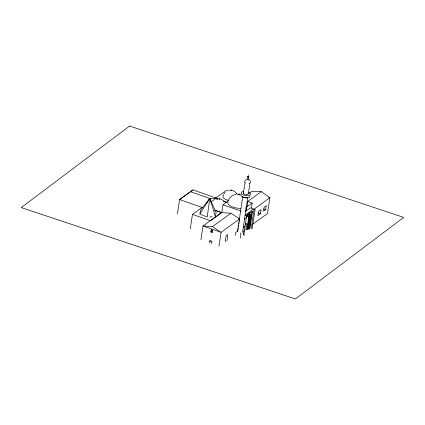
<?xml version="1.0" encoding="UTF-8"?>
<svg xmlns="http://www.w3.org/2000/svg" width="425" height="425" viewBox="0 0 425 425"><rect width="100%" height="100%" fill="white"/><g stroke="black" fill="none" stroke-linecap="round" stroke-linejoin="round"><path stroke-width="0.64" d="M207.182 217.148L209.817 198.31L216.113 212.633L215.321 216.474L209.817 198.31L200.632 210.141L199.968 213.345M177.411 214.126L179.605 199.553L192.961 189.895L216.251 198.087L210.827 202.008M190.262 228.958L192.456 214.386L202.05 207.448M200.903 239.913L203.001 225.972L221.526 212.58L230.945 213.228L239.599 218.933L221.074 232.332L218.976 246.266M210.843 231.944L211.135 229.999L211.57 229.681L211.278 231.625L210.843 231.944L212.027 232.358L212.463 232.045L211.278 231.625M209.297 242.999L209.653 240.635L211.942 241.437L211.586 243.801M212.027 232.358L212.319 230.414L212.76 230.095M210.773 241.931L210.954 240.747M228.257 200.924L222.971 204.749L221.781 212.665L214.811 210.242M225.202 241.751L225.877 237.278A1.997 0.728 -70.6 0 1 227.062 234.828A1.997 0.728 -70.6 0 1 227.71 235.949L226.939 241.065M237.49 231.715L242.803 196.393M243.281 193.205L245.108 182.761M237.692 231.604L238.17 228.438M238.361 227.168L238.648 225.271M238.839 224.002L239.031 222.737M239.217 221.468L239.503 219.566M248.45 176.572C246.973 176.2 246.824 179.892 247.701 179.547M248.519 175.467L248.63 174.84M248.816 176.731C248.062 177.698 249.119 180.726 248.455 179.775M240.762 238.218L240.805 237.623M242.558 232.241L247.775 197.567M248.354 193.731L249.762 184.344L249.597 183.483M243.419 227.752L243.615 226.461M244.683 219.364L244.88 218.073M244.115 230.626L244.311 229.325M244.603 227.364L244.8 226.063M243.78 234.759L246.649 215.677L245.671 214.726L252.779 209.541L255.064 209.541L252.843 208.76A2.093 0.908 8.6 0 1 252.312 208.585L250.543 207.809L245.321 211.581M244.508 235.508L244.471 234.951M245.884 229.93L246.67 224.713A2.035 0.738 -70.6 0 0 246.24 223.46A2.035 0.738 -70.6 0 0 245.066 225.064M246.798 229.851L248.609 217.812A4.303 1.567 -70.6 0 0 246.67 216.367M247.26 229.346L248.976 217.94A4.303 1.567 -70.6 0 0 246.553 217.138M247.637 229.064L249.395 217.372A5.079 1.849 -70.6 0 0 248.258 214.593M247.929 229.165L249.688 217.472A5.079 1.849 -70.6 0 0 248.8 214.667A5.079 1.849 -70.6 0 0 246.234 217.318M248.094 229.064L249.99 216.474A5.509 2.008 -70.6 0 0 249.284 213.44M251.372 208.213L252.147 203.076L247.159 201.322M248.556 229.224L250.452 216.633A5.509 2.008 -70.6 0 0 249.316 213.557A5.509 2.008 -70.6 0 0 246.325 217.26M249.411 229.171L252.131 211.103L252.487 211.23L249.868 228.65M251.186 228.677L254.065 209.589M252.195 228.623L255.064 209.541M260.435 213.817L261.072 209.594L258.575 211.4L257.938 215.624L260.435 213.817L257.986 212.957M265.662 209.711L266.278 205.626L264.175 207.145L263.564 211.23L265.662 209.711L263.436 208.93M248.907 176.869L247.743 176.747M228.246 200.643C229.479 197.381 232.518 194.932 235.944 194.331M223.593 194.283L225.107 192.307M209.817 198.31L199.835 213.982L206.619 216.904M206.964 202.688L207.777 201.678M246.649 215.677L245.066 215.597M202.9 207.745L179.605 199.553L192.961 189.895M249.162 193.269L251.812 191.356L261.285 191.627L269.88 197.71L267.5 213.552L252.678 224.267M212.42 226.621L221.074 232.332L203.001 225.972L212.42 226.621L230.945 213.228M247.52 201.577L261.285 191.627M245.804 207.66L252.147 203.076M245.533 210.906L246.288 210.359L246.58 208.436A0.823 0.298 -70.6 0 0 246.362 207.942A0.823 0.298 -70.6 0 0 245.863 208.781M254.001 209.196L269.88 197.71L268.637 197.274M247.844 214.2L250.522 212.266M246.064 215.873L252.487 211.23M249.31 183.643C251.271 183.053 250.484 179.61 248.2 179.626M235.886 232.183L235.094 235.344M236.305 232.178L236.714 231.636M247.137 179.626C246.596 178.723 243.169 181.688 245.305 182.994M216.251 198.087L210.216 198.64L190.559 191.728M229.091 190.267C232.008 189.762 235.083 191.112 236.73 193.566M217.143 198.746L220.825 199.038L223.704 200.791M209.684 216.941L212.187 216.734M238.68 194.246L240.821 194.714M243.711 234.913L243.929 231.747M243.238 231.163L243.498 231.726M228.273 190.958L226.403 190.299L215.273 198.347L217.515 199.139M236.374 193.805L238.244 194.464M223.603 201.28L226.647 202.348M215.597 198.56L217.435 199.208M223.55 201.36L226.61 202.433M222.971 204.749L241.044 211.103M238.372 218.503L239.599 218.933M214.774 210.274L221.653 212.691L210.529 220.74L192.456 214.386M211.135 229.999L212.319 230.414M240.518 237.251L240.89 233.973M240.662 233.022L240.715 233.739M247.345 201.625L247.674 204.861A10.067 4.356 8.6 0 1 246.553 206.948M240.699 208.393A10.067 4.356 8.6 0 1 227.965 201.694M228.151 200.345A7.613 3.294 8.6 0 1 223.731 195.102M245.847 218.551A5.509 2.008 -70.6 0 1 246.155 217.68M248.97 192.339A4.707 2.04 8.6 0 1 248.965 195.367A4.707 2.04 8.6 0 1 242.112 194.268A4.707 2.04 8.6 0 1 243.312 191.425M247.956 193.131A2.561 1.11 8.6 0 1 245.926 194.597A2.561 1.11 8.6 0 1 243.567 192.679M249.799 195.707A4.579 1.982 8.6 0 1 245.666 197.806A4.579 1.982 8.6 0 1 241.039 194.804M247.589 197.444A2.561 1.11 8.6 0 1 243.196 196.993M219.597 198.422C220.023 199.745 218.848 199.511 219.597 198.422M231.551 189.948C232.018 191.314 230.722 191.075 231.551 189.948M239.195 193.906C239.843 195.649 238.218 195.41 239.195 193.906M247.786 176.476C248.721 177.639 249.369 175.844 247.786 176.476M129.588 126.039L21.25 207.597L295.412 298.961L403.75 217.409L129.588 126.039"/></g></svg>
